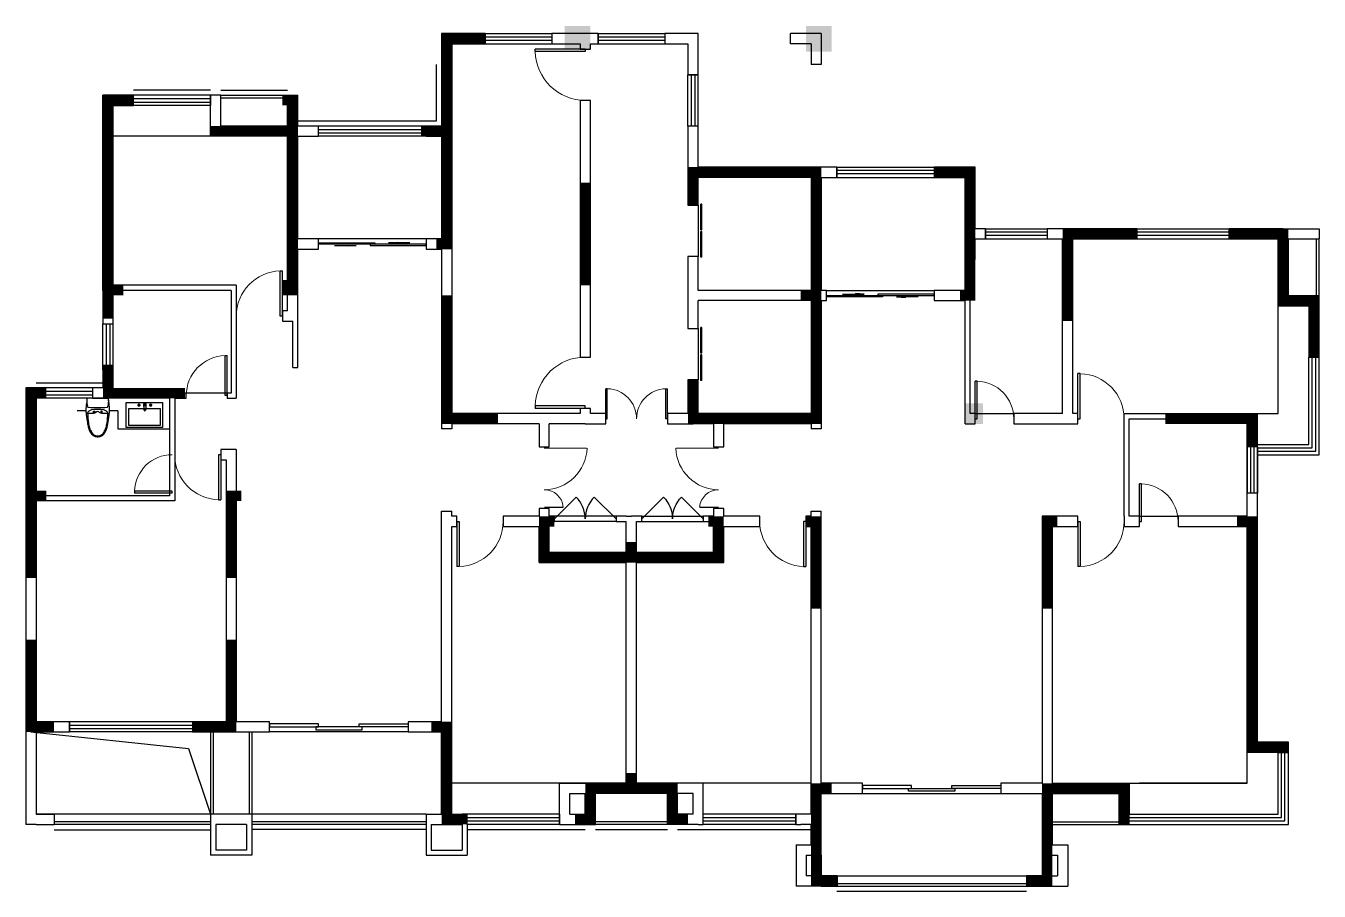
# Model space of a CAD drawing. Header units: millimetres. Extents: x 3 to 74003, y -3 to 16847.
# Drawn here: x 48803 to 74003, y -3 to 16847 of the extents above; entities that cross this region are included whole.
import ezdxf

# ---------------------------------------------------------------- set-up
doc = ezdxf.new("R2010")
doc.units = ezdxf.units.MM
for name, color, linetype in [('WALL', 2, 'Continuous'), ('WINDOW', 4, 'Continuous'), ('柱和剪力墙', 2, 'Continuous'), ('栏杆', 42, 'Continuous'), ('洁具', 150, 'Continuous'), ('看线', 163, 'Continuous')]:
    doc.layers.add(name, color=color, linetype=linetype)
doc.layers.add('家具', color=31, linetype='Continuous', lineweight=5)

# ---------------------------------------------------------------- blocks, each defined once
blk = doc.blocks.new('aa')
at = {"layer": '洁具'}
for p, q in [((-183, 194), (-183, -194)), ((71, 85), (71, 61)), ((109, 86), (72, 86)), ((72, 60), (107, 60)), ((83, 230), (79, 230)), ((87, 230), (83, 230)), ((90, 229), (87, 230)), ((94, 229), (90, 229)), ((98, 228), (94, 229)), ((102, 228), (98, 228)), ((106, 227), (102, 228)), ((109, 227), (106, 227)), ((115, 226), (109, 227)), ((109, 78), (109, 197)), ((120, 226), (115, 226)), ((119, 204), (119, 197)), ((126, 225), (120, 226)), ((131, 224), (126, 225)), ((137, 224), (131, 224)), ((142, 223), (137, 224)), ((147, 222), (142, 223)), ((153, 221), (147, 222)), ((162, 220), (153, 221)), ((171, 219), (162, 220)), ((180, 218), (171, 219)), ((189, 216), (180, 218)), ((198, 215), (189, 216)), ((208, 214), (198, 215)), ((217, 212), (208, 214)), ((226, 211), (217, 212)), ((244, 208), (226, 211)), ((261, 205), (244, 208)), ((279, 202), (261, 205)), ((297, 199), (279, 202)), ((315, 196), (297, 199)), ((333, 192), (315, 196)), ((350, 189), (333, 192)), ((368, 186), (350, 189)), ((375, 184), (368, 186)), ((380, 183), (375, 184)), ((385, 182), (380, 183)), ((390, 181), (385, 182)), ((394, 180), (390, 181)), ((397, 179), (394, 180)), ((400, 178), (397, 179)), ((403, 178), (400, 178)), ((406, 177), (403, 178)), ((409, 176), (406, 177)), ((411, 175), (409, 176)), ((414, 174), (411, 175)), ((416, 174), (414, 174)), ((418, 173), (416, 174)), ((421, 172), (418, 173)), ((423, 171), (421, 172)), ((425, 171), (423, 171)), ((427, 170), (425, 171)), ((429, 169), (427, 170)), ((432, 168), (429, 169)), ((434, 167), (432, 168)), ((436, 166), (434, 167)), ((438, 165), (436, 166)), ((440, 164), (438, 165)), ((442, 164), (440, 164)), ((445, 163), (442, 164)), ((447, 162), (445, 163)), ((449, 161), (447, 162)), ((451, 159), (449, 161)), ((454, 158), (451, 159)), ((456, 157), (454, 158)), ((459, 156), (456, 157)), ((462, 154), (459, 156)), ((464, 153), (462, 154)), ((468, 151), (464, 153)), ((471, 149), (468, 151)), ((475, 147), (471, 149)), ((480, 144), (475, 147)), ((485, 141), (480, 144)), ((490, 138), (485, 141)), ((492, 137), (490, 138)), ((494, 135), (492, 137)), ((496, 134), (494, 135)), ((497, 133), (496, 134)), ((498, 133), (497, 133)), ((499, 132), (498, 133)), ((500, 131), (499, 132)), ((501, 131), (500, 131)), ((502, 130), (501, 131)), ((503, 129), (502, 130)), ((504, 128), (503, 129)), ((503, 129), (503, 129)), ((505, 128), (504, 128)), ((506, 127), (505, 128)), ((507, 126), (506, 127)), ((506, 127), (506, 127)), ((508, 126), (507, 126)), ((508, 125), (508, 126)), ((509, 125), (508, 125)), ((509, 124), (509, 125)), ((510, 124), (509, 124)), ((511, 123), (510, 124)), ((511, 122), (511, 123)), ((512, 122), (511, 122)), ((513, 121), (512, 122)), ((514, 120), (513, 121)), ((513, 121), (513, 121)), ((515, 120), (514, 120)), ((515, 119), (515, 120)), ((516, 118), (515, 119)), ((517, 118), (516, 118)), ((517, 117), (517, 118)), ((518, 116), (517, 117)), ((519, 115), (518, 116)), ((520, 114), (519, 115)), ((521, 113), (520, 114)), ((522, 112), (521, 113)), ((523, 111), (522, 112)), ((524, 109), (523, 111)), ((526, 108), (524, 109)), ((528, 106), (526, 108)), ((529, 104), (528, 106)), ((530, 103), (529, 104)), ((531, 101), (530, 103)), ((532, 100), (531, 101)), ((533, 99), (532, 100)), ((534, 98), (533, 99)), ((535, 97), (534, 98)), ((535, 96), (535, 97)), ((536, 95), (535, 96)), ((537, 95), (536, 95)), ((537, 94), (537, 95)), ((538, 93), (537, 94)), ((538, 92), (538, 93)), ((539, 92), (538, 92)), ((539, 91), (539, 92)), ((540, 90), (539, 91)), ((540, 89), (540, 90)), ((541, 89), (540, 89)), ((541, 88), (541, 89)), ((542, 87), (541, 88)), ((542, 86), (542, 87)), ((543, 86), (542, 86)), ((543, 85), (543, 86)), ((544, 84), (543, 85)), ((544, 83), (544, 84)), ((545, 82), (544, 83)), ((546, 81), (545, 82)), ((545, 82), (545, 82)), ((546, 80), (546, 81)), ((546, 79), (546, 80)), ((547, 78), (546, 79)), ((548, 77), (547, 78)), ((548, 76), (548, 77)), ((549, 75), (548, 76)), ((549, 73), (549, 75)), ((550, 72), (549, 73)), ((551, 70), (550, 72)), ((552, 68), (551, 70)), ((553, 66), (552, 68)), ((554, 64), (553, 66)), ((555, 62), (554, 64)), ((555, 60), (555, 62)), ((556, 59), (555, 60)), ((556, 58), (556, 59)), ((557, 57), (556, 58)), ((557, 56), (557, 57)), ((557, 55), (557, 56)), ((558, 54), (557, 55)), ((558, 53), (558, 54)), ((558, 52), (558, 53)), ((559, 51), (558, 52)), ((559, 50), (559, 51)), ((559, 49), (559, 50)), ((560, 48), (559, 49)), ((559, 49), (559, 49)), ((560, 47), (560, 48)), ((560, 46), (560, 47)), ((561, 45), (560, 46)), ((561, 43), (561, 45)), ((561, 42), (561, 43)), ((562, 40), (561, 42)), ((562, 38), (562, 40)), ((563, 36), (562, 38)), ((563, 34), (563, 36)), ((564, 31), (563, 34)), ((564, 29), (564, 31)), ((564, 28), (564, 29)), ((565, 26), (564, 28)), ((565, 25), (565, 26)), ((565, 24), (565, 25)), ((565, 22), (565, 24)), ((566, 21), (565, 22)), ((566, 20), (566, 21)), ((566, 19), (566, 20)), ((566, 18), (566, 19)), ((566, 17), (566, 18)), ((566, 16), (566, 17)), ((566, 15), (566, 16)), ((566, 14), (566, 15)), ((566, 13), (566, 14)), ((567, 12), (566, 13)), ((567, 10), (567, 12)), ((567, 9), (567, 10)), ((567, 7), (567, 9)), ((567, 5), (567, 7)), ((567, 3), (567, 5)), ((567, 0), (567, 3)), ((72, -84), (72, -59)), ((73, -58), (106, -58)), ((109, -85), (73, -85)), ((79, -230), (83, -230)), ((83, -230), (87, -230)), ((87, -230), (90, -229)), ((90, -229), (94, -229)), ((94, -229), (98, -228)), ((98, -228), (102, -228)), ((102, -228), (106, -227)), ((106, -227), (109, -227)), ((109, -196), (109, -77)), ((109, -227), (115, -226)), ((115, -226), (120, -226)), ((119, -196), (119, -204)), ((120, -226), (126, -225)), ((126, -225), (131, -224)), ((131, -224), (137, -224)), ((137, -224), (142, -223)), ((142, -223), (147, -222)), ((147, -222), (153, -221)), ((153, -221), (162, -220)), ((162, -220), (171, -219)), ((171, -219), (180, -218)), ((180, -218), (189, -216)), ((189, -216), (198, -215)), ((198, -215), (208, -214)), ((208, -214), (217, -212)), ((217, -212), (226, -211)), ((226, -211), (244, -208)), ((244, -208), (261, -205)), ((261, -205), (279, -202)), ((279, -202), (297, -199)), ((297, -199), (315, -196)), ((315, -196), (333, -192)), ((333, -192), (350, -189)), ((350, -189), (368, -186)), ((368, -186), (375, -184)), ((375, -184), (380, -183)), ((380, -183), (385, -182)), ((385, -182), (390, -181)), ((390, -181), (394, -180)), ((394, -180), (397, -179)), ((397, -179), (400, -178)), ((400, -178), (403, -178)), ((403, -178), (406, -177)), ((406, -177), (409, -176)), ((409, -176), (411, -175)), ((411, -175), (414, -174)), ((414, -174), (416, -174)), ((416, -174), (418, -173)), ((418, -173), (421, -172)), ((421, -172), (423, -171)), ((423, -171), (425, -171)), ((425, -171), (427, -170)), ((427, -170), (429, -169)), ((429, -169), (432, -168)), ((432, -168), (434, -167)), ((434, -167), (436, -166)), ((436, -166), (438, -165)), ((438, -165), (440, -164)), ((440, -164), (442, -164)), ((442, -164), (445, -163)), ((445, -163), (447, -162)), ((447, -162), (449, -161)), ((449, -161), (451, -159)), ((451, -159), (454, -158)), ((454, -158), (456, -157)), ((456, -157), (459, -156)), ((459, -156), (462, -154)), ((462, -154), (464, -153)), ((464, -153), (468, -151)), ((468, -151), (471, -149)), ((471, -149), (475, -147)), ((475, -147), (480, -144)), ((480, -144), (485, -141)), ((485, -141), (490, -138)), ((490, -138), (492, -137)), ((492, -137), (494, -135)), ((494, -135), (496, -134)), ((496, -134), (497, -133)), ((497, -133), (498, -133)), ((498, -133), (499, -132)), ((499, -132), (500, -131)), ((500, -131), (501, -131)), ((501, -131), (502, -130)), ((502, -130), (503, -129)), ((503, -129), (504, -128)), ((503, -129), (503, -129)), ((504, -128), (505, -128)), ((505, -128), (506, -127)), ((506, -127), (507, -126)), ((506, -127), (506, -127)), ((507, -126), (508, -126)), ((508, -126), (508, -125)), ((508, -125), (509, -125)), ((509, -125), (509, -124)), ((509, -124), (510, -124)), ((510, -124), (511, -123)), ((511, -123), (511, -122)), ((511, -122), (512, -122)), ((512, -122), (513, -121)), ((513, -121), (514, -120)), ((513, -121), (513, -121)), ((514, -120), (515, -120)), ((515, -119), (516, -118)), ((515, -120), (515, -119)), ((516, -118), (517, -118)), ((517, -117), (518, -116)), ((517, -118), (517, -117)), ((518, -116), (519, -115)), ((519, -115), (520, -114)), ((520, -114), (521, -113)), ((521, -113), (522, -112)), ((522, -112), (523, -111)), ((523, -111), (524, -109)), ((524, -109), (526, -108)), ((526, -108), (528, -106)), ((528, -106), (529, -104)), ((529, -104), (530, -103)), ((530, -103), (531, -101)), ((531, -101), (532, -100)), ((532, -100), (533, -99)), ((533, -99), (534, -98)), ((534, -98), (535, -97)), ((535, -96), (536, -95)), ((535, -97), (535, -96)), ((536, -95), (537, -95)), ((537, -95), (537, -94)), ((538, -93), (538, -92)), ((538, -92), (539, -92)), ((539, -91), (540, -90)), ((539, -92), (539, -91)), ((540, -90), (540, -89)), ((540, -89), (541, -89)), ((541, -88), (542, -87)), ((541, -89), (541, -88)), ((542, -87), (542, -86)), ((542, -86), (543, -86)), ((543, -85), (544, -84)), ((543, -86), (543, -85)), ((544, -83), (545, -82)), ((544, -84), (544, -83)), ((545, -82), (546, -81)), ((545, -82), (545, -82)), ((546, -79), (547, -78)), ((546, -80), (546, -79)), ((546, -81), (546, -80)), ((547, -78), (548, -77)), ((548, -76), (549, -75)), ((548, -77), (548, -76)), ((549, -73), (550, -72)), ((549, -74), (550, -73)), ((549, -75), (549, -73)), ((550, -72), (551, -70)), ((551, -70), (552, -68)), ((552, -68), (553, -66)), ((553, -66), (554, -64)), ((554, -64), (555, -62)), ((555, -60), (556, -59)), ((555, -62), (555, -60)), ((556, -58), (557, -57)), ((556, -59), (556, -58)), ((557, -55), (558, -54)), ((557, -56), (557, -55)), ((557, -57), (557, -56)), ((558, -52), (559, -51)), ((558, -53), (558, -52)), ((558, -54), (558, -53)), ((559, -49), (560, -48)), ((559, -50), (559, -49)), ((559, -49), (559, -49)), ((559, -51), (559, -50)), ((560, -46), (561, -45)), ((560, -47), (560, -46)), ((560, -48), (560, -47)), ((561, -42), (562, -40)), ((561, -43), (561, -42)), ((561, -45), (561, -43)), ((562, -38), (563, -36)), ((562, -40), (562, -38)), ((563, -34), (564, -31)), ((563, -36), (563, -34)), ((564, -28), (565, -26)), ((564, -29), (564, -28)), ((564, -31), (564, -29)), ((565, -22), (566, -21)), ((565, -24), (565, -22)), ((565, -25), (565, -24)), ((565, -26), (565, -25)), ((566, -13), (567, -12)), ((566, -14), (566, -13)), ((566, -15), (566, -14)), ((566, -16), (566, -15)), ((566, -17), (566, -16)), ((566, -18), (566, -17)), ((566, -19), (566, -18)), ((566, -20), (566, -19)), ((566, -21), (566, -20)), ((567, -3), (567, 0)), ((567, -5), (567, -3)), ((567, -7), (567, -5)), ((567, -9), (567, -7)), ((567, -10), (567, -9)), ((567, -12), (567, -10))]:
    blk.add_line(p, q, dxfattribs=at)
for centre, radius in [((84, 73), 8.36), ((84, -72), 8.27)]:
    blk.add_circle(centre, radius, dxfattribs=at)
for centre, radius, start, end in [((-166, 192), 17.1, 87.045, 174.9042), ((-112, -68), 282, 71.1872, 100.8377), ((-112, -68), 282, 89.7748, 100.8377), ((59, -654), 885, 92.9413, 101.0721), ((-22, 182), 17.1, 3.233, 84.9795), ((-3244, 0), 3244, 360, 3.2329), ((59, -654), 885, 88.7116, 92.9413), ((737, 0), 701, 170.2439, 189.7561), ((153, 101), 109, 108.4397, 170.3778), ((72, 85), 1.04, 90, 180), ((72, 61), 1.04, 180, 270), ((130, 0), 51.3, 136.1631, 223.8369), ((49, 78), 60.6, 316.1631, 0), ((86, -1205), 1403, 81.2352, 89.0234), ((86, -1205), 1403, 79.3598, 81.2352), ((261, -271), 452, 66.9536, 79.3598), ((468, 152), 30.5, 193.8824, 293.7717), ((406, 1), 144, 4.5959, 58.9889), ((406, 1), 144, 359.8605, 4.5959), ((406, 0), 144, 354.9835, 0.1395), ((-166, -192), 17.1, 185.0958, 272.955), ((-112, 68), 282, 259.1623, 288.8128), ((-112, 68), 282, 259.1623, 270.2252), ((59, 654), 885, 258.9279, 267.2745), ((-22, -182), 17.1, 275.0205, 356.767), ((-3244, 0), 3244, 356.7671, 0), ((59, 654), 885, 267.2753, 271.2884), ((153, -101), 109, 189.6222, 251.5603), ((73, -59), 1.04, 90, 180), ((73, -84), 1.04, 180, 270), ((49, -77), 60.6, 0, 43.8369), ((86, 1207), 1403, 270.9766, 278.5806), ((86, 1207), 1403, 278.5806, 280.6402), ((261, 272), 452, 280.6402, 293.0464), ((468, -151), 30.5, 66.2283, 166.1176), ((406, 0), 144, 301.0111, 355.4041)]:
    blk.add_arc(centre, radius, start, end, dxfattribs=at)
blk = doc.blocks.new('A$C5E280AA0')
at = {"layer": '洁具'}
for p, q in [((433, 508), (433, 447)), ((457, 387), (348, 382)), ((457, 341), (348, 345)), ((433, 221), (433, 282))]:
    blk.add_line(p, q, dxfattribs=at)
for points in [[(487, 711), (0, 711), (0, 0), (487, 0)], [(37, 661), (37, 51), (367, 51), (367, 661)]]:
    blk.add_lwpolyline(points, close=True, dxfattribs=at)
for centre, radius in [((338, 364), 15), ((433, 478), 20.4), ((433, 251), 20.4), ((433, 478), 12.5), ((433, 251), 12.5), ((434, 364), 9.26)]:
    blk.add_circle(centre, radius, dxfattribs=at)
for centre, radius, start, end in [((348, 364), 18.5, 90.0003, 270.0003), ((428, 364), 36.8, 321.0554, 38.9452)]:
    blk.add_arc(centre, radius, start, end, dxfattribs=at)
blk = doc.blocks.new('45555222222')
at = {"layer": '洁具'}
for p, q in [((95, 270), (253, 270)), ((95, 270), (95, -82)), ((714, 270), (884, 270)), ((95, -82), (-916, -82))]:
    blk.add_line(p, q, dxfattribs=at)
at = {"layer": '家具', "extrusion": (0, 0, -1), "zscale": -1, "rotation": 270}
blk.add_blockref('aa', (-484, 335), dxfattribs=at)
at = {"layer": '家具', "rotation": 90}
blk.add_blockref('A$C5E280AA0', (-69, -50), dxfattribs=at)
blk = doc.blocks.new('$DorLib2D$00000001')
for p, q in [((0.45, 0.975), (0.5, 0.975)), ((0.45, 0), (0.45, 0.975)), ((0.5, 0), (0.5, 0.975)), ((0.5, 0), (0.45, 0))]:
    blk.add_line(p, q)
at = {"lineweight": 13}
blk.add_arc((0.475, 0), 0.975, 91.4693, 180, dxfattribs=at)
blk = doc.blocks.new('$TCHSYS$WIN2D')
for p, q in [((-0.5, 0.5), (0.5, 0.5)), ((-0.5, 0.5), (-0.5, -0.5)), ((0.5, 0.5), (0.5, -0.5)), ((0.5, 0.167), (-0.5, 0.167)), ((0.5, -0.167), (-0.5, -0.167)), ((-0.5, -0.5), (0.5, -0.5))]:
    blk.add_line(p, q)
blk = doc.blocks.new('$DorLib2D$00000026')
for points in [[(-0.5, 0), (-0.1467, 0), (-0.1467, 0.0208), (-0.5, 0.0208)], [(0.1667, -0.0208), (-0.1667, -0.0208), (-0.1667, 0), (0.1667, 0)], [(0.5, 0), (0.1467, 0), (0.1467, 0.0208), (0.5, 0.0208)]]:
    blk.add_lwpolyline(points, close=True)
blk = doc.blocks.new('$WINLIB2D$00000001')
for p, q in [((-0.5, 0.5), (0.5, 0.5)), ((-0.5, 0.5), (-0.5, -0.5)), ((0.5, -0.5), (0.5, 0.5)), ((0.5, 0.167), (-0.5, 0.167)), ((0.5, -0.167), (-0.5, -0.167)), ((-0.5, -0.5), (0.5, -0.5))]:
    blk.add_line(p, q)
blk = doc.blocks.new('$DorLib2D$00000025')
at = {"const_width": 0.02}
for points in [[(0.481, -0.001), (0.481, 0.691)], [(-0.481, 0.001), (-0.481, 0.308)]]:
    blk.add_lwpolyline(points, dxfattribs=at)
at = {"lineweight": 13}
for centre, radius, start, end in [((0.505, -0.002), 0.699, 91.9397, 179.7238), ((-0.501, 0.003), 0.307, 359.7899, 85.7508)]:
    blk.add_arc(centre, radius, start, end, dxfattribs=at)
blk = doc.blocks.new('$DorLib2D$00000116')
at = {"color": 0}
for p, q in [((-0.5, 0), (-0.146, 0.354)), ((0.5, 0), (0.146, 0.354))]:
    blk.add_line(p, q, dxfattribs=at)
for centre, start, end in [((-0.5, 0), 0, 45), ((0.5, 0), 135, 180)]:
    blk.add_arc(centre, 0.5, start, end, dxfattribs=at)
blk = doc.blocks.new('$DorLib2D$00000028')
for p, q in [((-0.517, 0.169), (-0.017, 0.169)), ((-0.517, 0.169), (-0.517, 0.15)), ((-0.517, 0.15), (-0.017, 0.15)), ((-0.017, 0.169), (-0.017, 0.15)), ((0.017, 0.169), (0.017, 0.15)), ((0.017, 0.169), (0.517, 0.169)), ((0.017, 0.15), (0.517, 0.15)), ((0.517, 0.169), (0.517, 0.15))]:
    blk.add_line(p, q)
blk = doc.blocks.new('$DorLib2D$00000002')
for p, q in [((-0.5, 0), (-0.5, 0.4875)), ((-0.475, 0.4875), (-0.5, 0.4875)), ((-0.475, 0), (-0.475, 0.4875)), ((0.475, 0), (0.475, 0.4875)), ((0.475, 0.4875), (0.5, 0.4875)), ((0.5, 0), (0.5, 0.4875)), ((-0.5, 0), (-0.475, 0)), ((0.5, 0), (0.475, 0))]:
    blk.add_line(p, q)
at = {"lineweight": 13}
for centre, start, end in [((-0.4875, 0), 0, 88.53072), ((0.4875, 0), 91.46928, 180)]:
    blk.add_arc(centre, 0.4875, start, end, dxfattribs=at)
blk = doc.blocks.new('$DorLib2D$00000131')
at = {"color": 0, "linetype": 'Continuous'}
for p, q in [((-0.5, 0.125), (-0.5, 0)), ((0.019, 0.125), (-0.5, 0.125)), ((0.019, 0), (0.019, 0.125)), ((0.15, 0.125), (0.232, 0.197)), ((0.35, 0.125), (0.15, 0.125)), ((0.232, 0.197), (0.232, 0.125)), ((-0.5, 0), (0.019, 0)), ((-0.024, 0), (0.5, 0)), ((-0.024, -0.125), (-0.024, 0)), ((0.5, 0), (0.5, -0.125)), ((-0.35, -0.125), (-0.15, -0.125)), ((-0.232, -0.197), (-0.232, -0.125)), ((-0.15, -0.125), (-0.232, -0.197)), ((0.5, -0.125), (-0.024, -0.125))]:
    blk.add_line(p, q, dxfattribs=at)

msp = doc.modelspace()

# ---------------------------------------------------------------- linework, layer by layer
at = {"layer": 'WALL'}
for p, q in [((56903, 16697), (56903, 15197)), ((57753, 16697), (56903, 16697)), ((57753, 16497), (57753, 16697)), ((59703, 16697), (59053, 16697)), ((59053, 16697), (59053, 16497)), ((59953, 16697), (59703, 16697)), ((59953, 16497), (59953, 16697)), ((61903, 16697), (61253, 16697)), ((61253, 16697), (61253, 16497)), ((61903, 15897), (61903, 16697)), ((64303, 16697), (63703, 16697)), ((63703, 16497), (63703, 16697)), ((64303, 16697), (64303, 16097)), ((57103, 16497), (57103, 15197)), ((57103, 16497), (57753, 16497)), ((59053, 16497), (59603, 16497)), ((59603, 16497), (59603, 16397)), ((59603, 16397), (59803, 16397)), ((59803, 16397), (59803, 16497)), ((59803, 16497), (59953, 16497)), ((61253, 16497), (61703, 16497)), ((61703, 16497), (61703, 15897)), ((64103, 16497), (63703, 16497)), ((64103, 16497), (64103, 16097)), ((61703, 15897), (61903, 15897)), ((64303, 16097), (64103, 16097)), ((50903, 15497), (50303, 15497)), ((50303, 11697), (50303, 15497)), ((50903, 15297), (50903, 15497)), ((52603, 15497), (52403, 15497)), ((52403, 15497), (52403, 15297)), ((52603, 14897), (52603, 15497)), ((53903, 14897), (53903, 15497)), ((53903, 15497), (54103, 15497)), ((54103, 14897), (54103, 15497)), ((59603, 15397), (59603, 10397)), ((59803, 15397), (59603, 15397)), ((59803, 10397), (59803, 15397)), ((50503, 15297), (50903, 15297)), ((50503, 11797), (50503, 15297)), ((52403, 14697), (52403, 15297)), ((56903, 15197), (56903, 14897)), ((57103, 15197), (57103, 14797)), ((53903, 14897), (52603, 14897)), ((54503, 14897), (54103, 14897)), ((54503, 14697), (54503, 14897)), ((56903, 14897), (56603, 14897)), ((56603, 14897), (56603, 14697)), ((61903, 14897), (61703, 14897)), ((61703, 14897), (61703, 13997)), ((61903, 14097), (61903, 14897)), ((53903, 14697), (52403, 14697)), ((53903, 12597), (53903, 14697)), ((54103, 12697), (54103, 14697)), ((54103, 14697), (54503, 14697)), ((56603, 14697), (56903, 14697)), ((56903, 14697), (56903, 13997)), ((57103, 14797), (57103, 13997)), ((56903, 13997), (56903, 12697)), ((57103, 13997), (57103, 12597)), ((61703, 13997), (61703, 13357)), ((64203, 14097), (61903, 14097)), ((64103, 13897), (61903, 13897)), ((61903, 13357), (61903, 13897)), ((64103, 13897), (64103, 11697)), ((64603, 14097), (64203, 14097)), ((64303, 13897), (64603, 13897)), ((64303, 13897), (64303, 11697)), ((64603, 13897), (64603, 14097)), ((67303, 14097), (66503, 14097)), ((66503, 14097), (66503, 13897)), ((66503, 13897), (67103, 13897)), ((67103, 12797), (67103, 13897)), ((67303, 12897), (67303, 14097)), ((61703, 13357), (61903, 13357)), ((67503, 12897), (67303, 12897)), ((67503, 12697), (67503, 12897)), ((69103, 12897), (68703, 12897)), ((68703, 12897), (68703, 12697)), ((70453, 12897), (69103, 12897)), ((70453, 12697), (70453, 12897)), ((73303, 12897), (72253, 12897)), ((72253, 12897), (72253, 12697)), ((73303, 12897), (74003, 12897)), ((74003, 12897), (74003, 12697)), ((54503, 12697), (54103, 12697)), ((54503, 12497), (54503, 12697)), ((56903, 12697), (56603, 12697)), ((56603, 12697), (56603, 12497)), ((67103, 12297), (67103, 12797)), ((67303, 12697), (67503, 12697)), ((67303, 12297), (67303, 12697)), ((68703, 12697), (69003, 12697)), ((69003, 9297), (69003, 12697)), ((69203, 12697), (70453, 12697)), ((69203, 9297), (69203, 12697)), ((72253, 12697), (73203, 12697)), ((73203, 11497), (73203, 12697)), ((73403, 12697), (74003, 12697)), ((73403, 11597), (73403, 12697)), ((53903, 11297), (53903, 12597)), ((54103, 11197), (54103, 12497)), ((54103, 12497), (54503, 12497)), ((56603, 12497), (56903, 12497)), ((56903, 12497), (56903, 9197)), ((57103, 12597), (57103, 9297)), ((61903, 12357), (61703, 12357)), ((61703, 12357), (61703, 11597)), ((61903, 11697), (61903, 12357)), ((67103, 11697), (67103, 12297)), ((67203, 11597), (67203, 12297)), ((50303, 11697), (50303, 11047)), ((52903, 11797), (50503, 11797)), ((52803, 11697), (50503, 11697)), ((50503, 11047), (50503, 11697)), ((52803, 11697), (52803, 11197)), ((52903, 11797), (52903, 11297)), ((61703, 11597), (61703, 10957)), ((64103, 11697), (61903, 11697)), ((64403, 11697), (64303, 11697)), ((64403, 11497), (64403, 11697)), ((67103, 11697), (66503, 11697)), ((66503, 11697), (66503, 11497)), ((67203, 9297), (67203, 11597)), ((73403, 11597), (74003, 11597)), ((74003, 10397), (74003, 11597)), ((61903, 10957), (61903, 11497)), ((64103, 11497), (61903, 11497)), ((64103, 11497), (64103, 9297)), ((64303, 11497), (64303, 9197)), ((64303, 11497), (64403, 11497)), ((66503, 11497), (67103, 11497)), ((67103, 9197), (67103, 11497)), ((73203, 11397), (73203, 11497)), ((73203, 11397), (73403, 11397)), ((73403, 11397), (73803, 11397)), ((73403, 11397), (73403, 11397)), ((73803, 11397), (73803, 10397)), ((52803, 11197), (52803, 9697)), ((52903, 11297), (52903, 11097)), ((52903, 11097), (52903, 9597)), ((53903, 11297), (53803, 11297)), ((53803, 11297), (53803, 11097)), ((53803, 11097), (54003, 11097)), ((54003, 10197), (54003, 11097)), ((54103, 10197), (54103, 11197)), ((50303, 11047), (50503, 11047)), ((61703, 10957), (61903, 10957)), ((59603, 10397), (59803, 10397)), ((73803, 10397), (74003, 10397)), ((50503, 10147), (50303, 10147)), ((50303, 10147), (50303, 9797)), ((50503, 9697), (50503, 10147)), ((54003, 10197), (54103, 10197)), ((61903, 9957), (61703, 9957)), ((61703, 9957), (61703, 9297)), ((61903, 9297), (61903, 9957)), ((49003, 9797), (48803, 9797)), ((48803, 9797), (48803, 7697)), ((49003, 9597), (49003, 9797)), ((49003, 9597), (49003, 7697)), ((50303, 9797), (50103, 9797)), ((50103, 9797), (50103, 9597)), ((50103, 9597), (50403, 9597)), ((51603, 9597), (50403, 9597)), ((51603, 9697), (50503, 9697)), ((51928, 9697), (51603, 9697)), ((51603, 9597), (51603, 8497)), ((51703, 9597), (51928, 9597)), ((51703, 9597), (51703, 8597)), ((51928, 9597), (51928, 9697)), ((52803, 9697), (52728, 9697)), ((52728, 9697), (52728, 9597)), ((52728, 9597), (52903, 9597)), ((59803, 9397), (59603, 9397)), ((59603, 9397), (59603, 9297)), ((59803, 9297), (59803, 9397)), ((56903, 9197), (56903, 8997)), ((58903, 9297), (57103, 9297)), ((57103, 9097), (57103, 8997)), ((58803, 9097), (57103, 9097)), ((58803, 9097), (58803, 8647)), ((59603, 9297), (58903, 9297)), ((59003, 8647), (59003, 9097)), ((59703, 9097), (59003, 9097)), ((59703, 9097), (60103, 9097)), ((60103, 9297), (59803, 9297)), ((60103, 9097), (60103, 9297)), ((61703, 9297), (61303, 9297)), ((61303, 9297), (61303, 9097)), ((61303, 9097), (61803, 9097)), ((62203, 9097), (61803, 9097)), ((62303, 9297), (61903, 9297)), ((62203, 9097), (62203, 8647)), ((64103, 9297), (62303, 9297)), ((62403, 8647), (62403, 9097)), ((64103, 9097), (62403, 9097)), ((64103, 9097), (64103, 8997)), ((64303, 9197), (64303, 8997)), ((67103, 9097), (67103, 9197)), ((67103, 9097), (67303, 9097)), ((67303, 9297), (67203, 9297)), ((67303, 9097), (67303, 9297)), ((67303, 9097), (67303, 9097)), ((67303, 9097), (67303, 9097)), ((69003, 9297), (68053, 9297)), ((68053, 9297), (68053, 9097)), ((68053, 9097), (69103, 9097)), ((69103, 9097), (69303, 9097)), ((69303, 9297), (69203, 9297)), ((69303, 9097), (69303, 9297)), ((70203, 9097), (70203, 9297)), ((70203, 9297), (70203, 9297)), ((70203, 9297), (70303, 9297)), ((70203, 7297), (70203, 9097)), ((70303, 9297), (72803, 9297)), ((70303, 9297), (70303, 9297)), ((70303, 9197), (72603, 9197)), ((70303, 7297), (70303, 9197)), ((72603, 8597), (72603, 9197)), ((72803, 8697), (72803, 9297)), ((57103, 8997), (56903, 8997)), ((64303, 8997), (64103, 8997)), ((51703, 8597), (51703, 8397)), ((52703, 8597), (52603, 8597)), ((52603, 8597), (52603, 8397)), ((52703, 8597), (52703, 8597)), ((52903, 8597), (52703, 8597)), ((52903, 8597), (52903, 8497)), ((58803, 8647), (59003, 8647)), ((62203, 8647), (62403, 8647)), ((72603, 7297), (72603, 8597)), ((72803, 8497), (72803, 8697)), ((51603, 8497), (51603, 7697)), ((51703, 8397), (51703, 7597)), ((52603, 8397), (52703, 8397)), ((52703, 8397), (52703, 3297)), ((52903, 8497), (52903, 3297)), ((72803, 7197), (72803, 8497)), ((48803, 7697), (48803, 3197)), ((51603, 7697), (49003, 7697)), ((51703, 7597), (49003, 7597)), ((49003, 7597), (49003, 3297)), ((56903, 7197), (56903, 7397)), ((56903, 7397), (57103, 7397)), ((57103, 7297), (57103, 7397)), ((59003, 7447), (58803, 7447)), ((58803, 7447), (58803, 7297)), ((59003, 7297), (59003, 7447)), ((62403, 7447), (62203, 7447)), ((62203, 7447), (62203, 7297)), ((62403, 7297), (62403, 7447)), ((64103, 7297), (64103, 7397)), ((64103, 7397), (64303, 7397)), ((64303, 7197), (64303, 7397)), ((56903, 3297), (56903, 7197)), ((57203, 7297), (57103, 7297)), ((57103, 3197), (57103, 7097)), ((57103, 7097), (57203, 7097)), ((57203, 7097), (57203, 7297)), ((58803, 7297), (58103, 7297)), ((58103, 7297), (58103, 7097)), ((58103, 7097), (58803, 7097)), ((58803, 6397), (58803, 7097)), ((59103, 7297), (59003, 7297)), ((59003, 7197), (59103, 7197)), ((59003, 6597), (59003, 7197)), ((59103, 7197), (59103, 7297)), ((60503, 7297), (60303, 7297)), ((60303, 7297), (60303, 7197)), ((60303, 7197), (60503, 7197)), ((60503, 7297), (60603, 7297)), ((60503, 7197), (60503, 7197)), ((60503, 6597), (60503, 7197)), ((60803, 7297), (60603, 7297)), ((60703, 6597), (60703, 7197)), ((60703, 7197), (60803, 7197)), ((60803, 7197), (60803, 7297)), ((62203, 7297), (62003, 7297)), ((62003, 7297), (62003, 7197)), ((62003, 7197), (62203, 7197)), ((62203, 6597), (62203, 7197)), ((63103, 7297), (62403, 7297)), ((62403, 6397), (62403, 7097)), ((62403, 7097), (63103, 7097)), ((63103, 7097), (63103, 7297)), ((64103, 7297), (64003, 7297)), ((64003, 7297), (64003, 7097)), ((64003, 7097), (64103, 7097)), ((64103, 1997), (64103, 7097)), ((64303, 2097), (64303, 7197)), ((69303, 7297), (68603, 7297)), ((68603, 7297), (68603, 2097)), ((68803, 7097), (69303, 7097)), ((68803, 7097), (68803, 2097)), ((69303, 7097), (69303, 7297)), ((70203, 7297), (70203, 7097)), ((70203, 7097), (70303, 7097)), ((70503, 7297), (70303, 7297)), ((70303, 7097), (70503, 7097)), ((70503, 7097), (70503, 7297)), ((72603, 7297), (71253, 7297)), ((71253, 7297), (71253, 7097)), ((71253, 7097), (72603, 7097)), ((72603, 2697), (72603, 7097)), ((72803, 2897), (72803, 7197)), ((59003, 6597), (60503, 6597)), ((60703, 6597), (62203, 6597)), ((58803, 6397), (60503, 6397)), ((60503, 2097), (60503, 6397)), ((60703, 2097), (60703, 6397)), ((60703, 6397), (62403, 6397)), ((49653, 3297), (49003, 3297)), ((49653, 3097), (49653, 3297)), ((52703, 3297), (52053, 3297)), ((52053, 3297), (52053, 3097)), ((53553, 3297), (52903, 3297)), ((53553, 3097), (53553, 3297)), ((56903, 3297), (56253, 3297)), ((56253, 3297), (56253, 3097)), ((48803, 3197), (48803, 1397)), ((49003, 3097), (49003, 1497)), ((49003, 3097), (49653, 3097)), ((52053, 3097), (52803, 3097)), ((52803, 3097), (53553, 3097)), ((56253, 3097), (56903, 3097)), ((56903, 1497), (56903, 3097)), ((57103, 1497), (57103, 3197)), ((73403, 2897), (72803, 2897)), ((73403, 2697), (73403, 2897)), ((73203, 2697), (72603, 2697)), ((73203, 2697), (73403, 2697)), ((59203, 1497), (59203, 2097)), ((59203, 2097), (59803, 2097)), ((60503, 2097), (59803, 2097)), ((61403, 2097), (60703, 2097)), ((62003, 2097), (61403, 2097)), ((62003, 1497), (62003, 2097)), ((65103, 2097), (64303, 2097)), ((65103, 1897), (65103, 2097)), ((68603, 2097), (67803, 2097)), ((67803, 2097), (67803, 1897)), ((68803, 2097), (70303, 2097)), ((70303, 2097), (70303, 1497)), ((59403, 1497), (59403, 1897)), ((59403, 1897), (59703, 1897)), ((59703, 1497), (59703, 1897)), ((59903, 1297), (59903, 1897)), ((60603, 1897), (59903, 1897)), ((61303, 1897), (60603, 1897)), ((61303, 1297), (61303, 1897)), ((61503, 1497), (61503, 1897)), ((61803, 1897), (61503, 1897)), ((61803, 1497), (61803, 1897)), ((64103, 1497), (64103, 1997)), ((64303, 1897), (65103, 1897)), ((64303, 1397), (64303, 1897)), ((67803, 1897), (68603, 1897)), ((68603, 1897), (68603, 697)), ((68803, 1897), (70103, 1897)), ((68803, 1897), (68803, 897)), ((70103, 1897), (70103, 1297)), ((48803, 1397), (48803, 1297)), ((49003, 1297), (48803, 1297)), ((49003, 1497), (49353, 1497)), ((49003, 1297), (49353, 1297)), ((49003, 1297), (49003, 1297)), ((49353, 1497), (49353, 1297)), ((52403, 1497), (52403, 697)), ((52853, 1497), (52403, 1497)), ((52503, 1297), (52503, 797)), ((52753, 1297), (52503, 1297)), ((52753, 1297), (52753, 1297)), ((52953, 1297), (52753, 1297)), ((53203, 1497), (52853, 1497)), ((52953, 1297), (52953, 1297)), ((53103, 1297), (52953, 1297)), ((53103, 1297), (53103, 797)), ((53203, 1497), (53203, 697)), ((56603, 1497), (56903, 1497)), ((56603, 1497), (56603, 697)), ((56703, 1297), (57003, 1297)), ((56703, 1297), (56703, 797)), ((57003, 1297), (57303, 1297)), ((57103, 1497), (57303, 1497)), ((57303, 1497), (57303, 1497)), ((57403, 1497), (57303, 1497)), ((57303, 1297), (57303, 797)), ((57403, 1497), (57403, 1497)), ((57403, 1297), (57403, 1497)), ((57403, 1297), (57403, 697)), ((59203, 1497), (59203, 1297)), ((59203, 1297), (59303, 1297)), ((59303, 1297), (59903, 1297)), ((59403, 1497), (59703, 1497)), ((61903, 1297), (61303, 1297)), ((61803, 1497), (61503, 1497)), ((61903, 1297), (62003, 1297)), ((62003, 1297), (62003, 1497)), ((63803, 1497), (63803, 1497)), ((63903, 1497), (63803, 1497)), ((63803, 1497), (63803, 1497)), ((63803, 1497), (63803, 1297)), ((63803, 1297), (63903, 1297)), ((63903, 1497), (63903, 1497)), ((64103, 1497), (63903, 1497)), ((64103, 1297), (63903, 1297)), ((64103, 897), (64103, 1297)), ((64303, 697), (64303, 1397)), ((70103, 1297), (70303, 1297)), ((70303, 1297), (70303, 1497)), ((53103, 797), (52503, 797)), ((56703, 797), (57303, 797)), ((63810, 897), (63810, 97)), ((63810, 897), (64103, 897)), ((68803, 897), (69103, 897)), ((69103, 897), (69103, 97)), ((53203, 697), (52403, 697)), ((56603, 697), (57403, 697)), ((64010, 697), (64010, 297)), ((64010, 697), (64303, 697)), ((68603, 697), (68903, 697)), ((68903, 697), (68903, 297)), ((64510, 297), (64010, 297)), ((64510, 297), (64510, 297)), ((64610, 297), (64510, 297)), ((64610, 297), (64610, 97)), ((68303, 297), (68303, 97)), ((68403, 297), (68303, 297)), ((68403, 297), (68903, 297)), ((68403, 297), (68403, 297)), ((64610, 97), (63810, 97)), ((68303, 97), (69103, 97))]:
    msp.add_line(p, q, dxfattribs=at)
for points in [[(48903, 3097), (51973, 2772), (52403, 1496)], [(64303, 697), (64303, 297)], [(68603, 697), (68603, 297), (68403, 297)]]:
    msp.add_lwpolyline(points, dxfattribs=at)
at = {"layer": 'WINDOW'}
for p, q in [((52403, 14697), (50503, 14697)), ((52403, 14697), (50503, 14697)), ((61903, 13357), (61903, 12357)), ((56603, 12697), (54503, 12697)), ((70303, 12697), (73203, 12697)), ((64403, 11697), (66503, 11697)), ((73203, 9297), (73203, 11497)), ((73203, 9297), (73203, 11497)), ((61903, 10957), (61903, 9957)), ((52728, 9697), (51928, 9697)), ((67303, 9297), (68053, 9297)), ((72803, 9297), (73203, 9297)), ((51603, 8497), (51603, 7747)), ((60303, 7297, 100), (59103, 7297, 100)), ((60303, 7197, 100), (59103, 7197, 100)), ((60803, 7297, 100), (62003, 7297, 100)), ((60803, 7197, 100), (62003, 7197, 100)), ((70503, 7297), (71253, 7297)), ((56253, 3097), (53553, 3097)), ((72603, 2097), (72603, 3197)), ((59803, 2097), (57103, 2097)), ((64103, 2097), (61403, 2097)), ((70303, 2097), (72603, 2097)), ((72603, 2097), (70503, 2097)), ((65103, 1897), (67803, 1897))]:
    msp.add_line(p, q, dxfattribs=at)
for points in [[(72803, 8697), (73803, 8697), (73803, 10397)], [(72803, 8564), (73936, 8564), (73936, 10397)], [(72803, 8631), (73870, 8631), (73870, 10397)], [(72803, 8497), (74003, 8497), (74003, 10397)], [(70303, 1497), (73203, 1497), (73203, 2697)], [(70303, 1364), (73336, 1364), (73336, 2697)], [(70303, 1431), (73270, 1431), (73270, 2697)], [(70303, 1297), (73403, 1297), (73403, 2697)]]:
    msp.add_lwpolyline(points, dxfattribs=at)
at = {"layer": '柱和剪力墙', "const_width": 200}
for points in [[(57753, 16597), (57003, 16597), (57003, 12497)], [(50903, 15397), (50403, 15397), (50403, 11147)], [(54003, 11697), (54003, 15397), (53803, 15397)], [(52405, 14797), (54005, 14797)], [(57003, 14797), (56503, 14797)], [(59703, 13797), (59703, 11797)], [(61803, 9957), (61803, 9197), (64203, 9197), (64203, 13997), (61803, 13997), (61803, 13357)], [(66503, 13997), (67203, 13997), (67203, 11597), (67003, 11597)], [(70453, 12797), (69103, 12797), (69103, 11097)], [(72253, 12797), (73303, 12797), (73303, 11497), (73903, 11497), (73903, 10397)], [(57003, 12597), (56803, 12597)], [(50403, 11697), (50703, 11697)], [(58003, 9197), (57003, 9197), (57003, 11597)], [(64203, 11597), (63903, 11597)], [(64203, 11597), (63903, 11597)], [(50403, 10247), (50403, 9697), (51903, 9697)], [(48904, 6097), (48904, 9697), (49204, 9697)], [(72703, 8647), (72703, 9197), (71003, 9197)], [(52803, 7797), (52803, 6097)], [(48904, 7697), (49204, 7697)], [(68703, 7297), (68703, 5497)], [(62103, 7197), (62303, 7197), (62303, 6497), (58903, 6497), (58903, 7197), (59103, 7197)], [(64003, 7197), (64203, 7197), (64203, 5497)], [(73403, 2797), (72703, 2797), (72703, 7197), (72403, 7197)], [(60603, 6497), (60603, 6797)], [(49353, 3197), (48904, 3197), (48904, 4897)], [(52053, 3197), (52803, 3197), (52803, 4897)], [(57403, 1397), (57003, 1397), (57003, 3197), (56703, 3197)], [(60603, 2297), (60603, 1997)], [(61703, 1397), (61403, 1397), (61403, 1997), (59803, 1997), (59803, 1397), (59503, 1397)], [(64610, 197), (64203, 197), (64203, 1997), (64503, 1997)], [(70203, 1297), (70203, 1997), (68703, 1997), (68703, 197), (68303, 197)]]:
    msp.add_lwpolyline(points, dxfattribs=at)
at = {"layer": '柱和剪力墙'}
for points in [[(59804, 16847), (59303, 16847), (59803, 16397), (59303, 16397)], [(64503, 16847), (64003, 16847), (64503, 16347), (64003, 16347)], [(53803, 11897), (54103, 11897), (53803, 11597), (54103, 11597)], [(67453, 9497), (67103, 9497), (67453, 9097), (67103, 9097)], [(52703, 7797), (53003, 7797), (52703, 7597), (53003, 7597)], [(68603, 7297), (68903, 7297), (68603, 7097), (68903, 7097)]]:
    msp.add_solid(points, dxfattribs=at)
at = {"layer": '栏杆'}
for p, q in [((52403, 15597), (50903, 15597)), ((52403, 15597), (50903, 15597)), ((52503, 1497), (49353, 1497)), ((56603, 1497), (53203, 1497)), ((52403, 1187), (49353, 1187)), ((56603, 1197), (53203, 1197)), ((57403, 1197), (59703, 1197)), ((59903, 1197), (61303, 1197)), ((61503, 1197), (64103, 1197)), ((64603, 297), (68303, 297)), ((64603, -3), (68303, -3))]:
    msp.add_line(p, q, dxfattribs=at)
for points in [[(54103, 14997), (56803, 14997), (56803, 16097)], [(52603, 15597), (53903, 15597)], [(52603, 15597), (53903, 15597)], [(49003, 9897), (50303, 9897)]]:
    msp.add_lwpolyline(points, dxfattribs=at)
at = {"layer": '看线'}
for p, q in [((52603, 15497), (53903, 15497)), ((52603, 15497), (53903, 15497)), ((52603, 15447), (53903, 15447)), ((52603, 15447), (53903, 15447)), ((73953, 11597), (73953, 12697)), ((74003, 11597), (74003, 12697)), ((52403, 3097), (52403, 1497)), ((52453, 3097), (52453, 1497)), ((53153, 3097), (53153, 1497)), ((53203, 3097), (53203, 1497)), ((52503, 1497), (49003, 1497)), ((52403, 1347), (49353, 1348)), ((52403, 1297), (49353, 1297)), ((52703, 1297), (52503, 1297)), ((56603, 1347), (53203, 1347)), ((56603, 1297), (53203, 1297)), ((61303, 1347), (59903, 1347)), ((61303, 1297), (59903, 1297)), ((68803, 1347), (70103, 1347)), ((68803, 1297), (70103, 1297)), ((64303, 97), (68603, 97)), ((64603, 147), (68303, 147))]:
    msp.add_line(p, q, dxfattribs=at)

# ---------------------------------------------------------------- block references
at = {"layer": 'WALL', "xscale": -1}
msp.add_blockref('45555222222', (50687, 9079), dxfattribs=at)
at = {"layer": 'WINDOW'}
for name, p, xscale, yscale, zscale, rotation in [('$TCHSYS$WIN2D', (58403, 16597), -1300, -200, -1300, 180), ('$TCHSYS$WIN2D', (60603, 16597), -1300, -200, -1300, 180), ('$DorLib2D$00000001', (59703, 15897), -1000, -1000, -1000, 269.9999999999964), ('$TCHSYS$WIN2D', (61803, 15397), -1000, 200, -1000, 269.9999999999846), ('$TCHSYS$WIN2D', (51653, 15397), 1499.999999924796, 200, 1499.999999924796, 179.9999999999936), ('$TCHSYS$WIN2D', (55553, 14797), 2100, 200, 2100, 179.9999999999711), ('$DorLib2D$00000028', (61803, 12857), -1000, 1000, -1000, 269.9999999999833), ('$WINLIB2D$00000001', (71353, 12797), 1800, 200, 1800, 6.333425e-09), ('$DorLib2D$00000131', (55553, 12597), 2100, 200, 2100, 180), ('$DorLib2D$00000001', (53353, 11197), -900, -900, -900, 180), ('$TCHSYS$WIN2D', (50403, 10597), 900, 200, 900, 90), ('$DorLib2D$00000028', (61803, 10457), -1000, 1000, -1000, 269.9999999999778), ('$DorLib2D$00000001', (52328, 9647), -800, -800, -800, 180), ('$DorLib2D$00000001', (59703, 9897), 1000, -1000, 1000, 269.9999999999964), ('$TCHSYS$WIN2D', (49553, 9697), 1099.999999997439, -200, 1099.999999997439, 180.0000000000088), ('$DorLib2D$00000002', (60703, 9197), 1200, -1200, 1200, 180.0000000000253), ('$DorLib2D$00000025', (58903, 8047), -1200, 1200, -1200, 269.9999999998799), ('$DorLib2D$00000025', (62303, 8047), -1200, -1200, -1200, 270), ('$TCHSYS$WIN2D', (72703, 8197), -900, -200, -900, 90), ('$DorLib2D$00000001', (51653, 8122), 750, -750, 750, 270), ('$DorLib2D$00000001', (52153, 8497), -900, 900, -900, 180), ('$DorLib2D$00000116', (59703, 7247), -1200, -1200, -1200, 180), ('$DorLib2D$00000001', (57653, 7197), 900, 900, 900, 180.0000000000069), ('$DorLib2D$00000026', (54903, 3197), 2700, -2700, 2700, 179.9999999999968), ('$TCHSYS$WIN2D', (62903, 1397), 1799.928306664573, 200, 1799.928306664573, 180.0000000017127)]:
    msp.add_blockref(name, p, dxfattribs=dict(at, xscale=xscale, yscale=yscale, zscale=zscale, rotation=rotation))
for name, p, xscale, yscale, zscale in [('$TCHSYS$WIN2D', (65553, 13997), 1900.000000020489, 200, 1900.000000020489), ('$TCHSYS$WIN2D', (68103, 12797), 1199.766424874775, 200, 1199.766424874775), ('$DorLib2D$00000131', (65453, 11597), 2100, -200, 2100), ('$DorLib2D$00000001', (67678, 9197), -750, 750, -750), ('$DorLib2D$00000001', (69753, 9197), -900, 900, -900), ('$DorLib2D$00000001', (70878, 7197), -750, 750, -750), ('$DorLib2D$00000116', (61403, 7247), -1200, 1200, -1200), ('$DorLib2D$00000001', (63553, 7197), 900, -900, 900), ('$DorLib2D$00000001', (69753, 7197), -900, -900, -900), ('$DorLib2D$00000026', (66453, 1997), 2700, 2700, 2700), ('$TCHSYS$WIN2D', (58303, 1397), -1799.917928939452, -200, -1799.917928939452)]:
    msp.add_blockref(name, p, dxfattribs=dict(at, xscale=xscale, yscale=yscale, zscale=zscale))
at = {"layer": 'WINDOW', "color": 1, "xscale": 2400, "yscale": -200, "zscale": 2400, "rotation": 179.9999999999948}
msp.add_blockref('$TCHSYS$WIN2D', (50853, 3197), dxfattribs=at)

doc.saveas('drawing.dxf')
